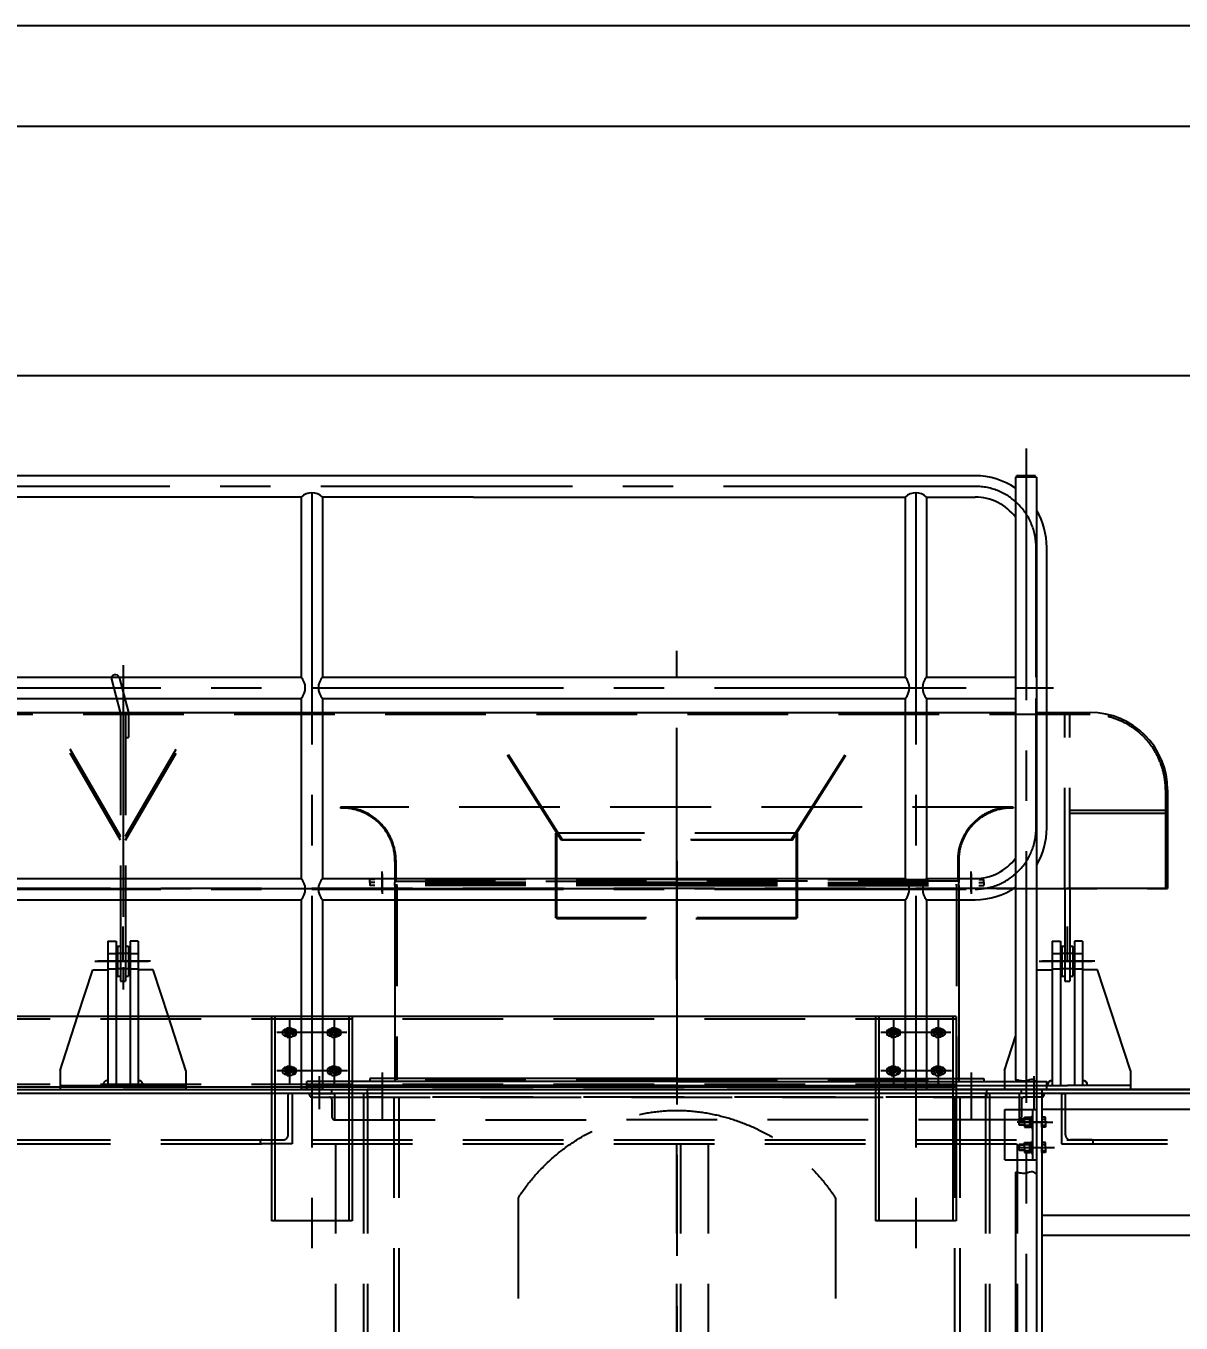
# Model space of a CAD drawing. Header units: millimetres. Extents: x 0 to 16800, y 0 to 11880.
# Drawn here: x 10703 to 12998, y 9304 to 11880 of the extents above; entities that cross this region are included whole.
import ezdxf

# ---------------------------------------------------------------- set-up
doc = ezdxf.new("R2010")
doc.units = ezdxf.units.MM
doc.header["$LTSCALE"] = 400
doc.header["$MEASUREMENT"] = 0
doc.linetypes.add('F', pattern=[0.75, 0.5, -0.25])
doc.linetypes.add('G', pattern=[2, 1.25, -0.25, 0.25, -0.25])
for name, color, linetype in [('01', 7, 'Continuous'), ('02', 1, 'Continuous'), ('04', 2, 'F'), ('05', 4, 'G'), ('08', 1, 'Continuous')]:
    doc.layers.add(name, color=color, linetype=linetype)
doc.styles.get("Standard").update_dxf_attribs({"font": 'isocp', "width": 0.707, "bigfont": 'intecad.shx'})
doc.dimstyles.new('INTE', dxfattribs={"dimscale": 40, "dimtxt": 3.5, "dimasz": 3, "dimexe": 3, "dimexo": 0, "dimgap": 1, "dimtad": 1, "dimdsep": 46, "dimtxsty": 'Standard', "dimcen": 0, "dimclrd": 1, "dimclre": 1, "dimclrt": 3, "dimaunit": 1, "dimadec": 1, "dimazin": 0, "dimtfac": 1, "dimtmove": 0, "dimatfit": 0, "dimfxl": 0, "dimarcsym": 0})

# ---------------------------------------------------------------- blocks, each defined once
blk = doc.blocks.new('*U122')
at = {"layer": '01'}
for p, q in [((0, 10), (-9, 4.8)), ((-9, 4.8), (-9, 0)), ((-9, -4.8), (-9, 0)), ((9, 4.8), (0, 10)), ((9, 0), (9, 4.8)), ((0, -10), (-9, -4.8)), ((9, -4.8), (0, -10)), ((9, 0), (9, -4.8))]:
    blk.add_line(p, q, dxfattribs=at)
blk.add_circle((0, 0), 4.8, dxfattribs=at)
at = {"layer": '02'}
blk.add_arc((0, 0), 6, 266.5577, 182.6113, dxfattribs=at)
at = {"layer": '05'}
for p, q in [((9.6, 0), (-9.8, 0)), ((0, 10.6), (0, -10.5))]:
    blk.add_line(p, q, dxfattribs=at)
blk = doc.blocks.new('RWERW')
at = {"layer": '04', "color": 2, "linetype": 'F'}
for p, q in [((-15257.2, 9834.4), (-15257.2, 8214.4)), ((-15872.2, 9664.4), (-15872.2, 9649.4)), ((-15872.2, 9664.4), (-14642.2, 9664.4)), ((-15842.2, 9684), (-15842.2, 9606.5)), ((-14672.2, 9684), (-14672.2, 9606.5)), ((-14642.2, 9664.4), (-14642.2, 9649.4)), ((-14642.2, 9664.4), (-14642.2, 9649.4)), ((-15872.2, 9649.4), (-14642.2, 9649.4)), ((-15819.2, 9649.4), (-15819.2, 8929.4)), ((-15809.2, 9649.4), (-15809.2, 8929.4)), ((-14705.2, 9649.4), (-14705.2, 8929.4)), ((-14695.2, 9649.4), (-14695.2, 8929.4)), ((-15572.2, 9449.3), (-15572.2, 9011.3)), ((-14942.2, 9449.3), (-14942.2, 9011.3)), ((-15257.2, 8440.7), (-15257.2, 8986)), ((-15257.2, 8440.7), (-15257.2, 8986)), ((-15257.2, 8440.7), (-15257.2, 8986)), ((-15257.2, 8440.7), (-15257.2, 8986)), ((-15872.2, 8929.4), (-14642.2, 8929.4)), ((-15872.2, 8929.4), (-15872.2, 8914.4)), ((-15872.2, 8914.4), (-14642.2, 8914.4)), ((-15872.2, 8914.4), (-15872.2, 8894.4)), ((-15842.2, 8825), (-15842.2, 8939.3)), ((-14672.2, 8825), (-14672.2, 8939.3)), ((-14642.2, 8929.4), (-14642.2, 8914.4)), ((-14642.2, 8914.4), (-14642.2, 8894.4)), ((-15257.2, 8904.4), (-15872.2, 8904.4)), ((-15872.2, 8894.4), (-15819.2, 8894.4)), ((-15257.2, 8894.4), (-15872.2, 8894.4)), ((-15872.2, 8884.4), (-15872.2, 8894.4)), ((-15819.2, 8886.4), (-15827.2, 8894.4)), ((-15819.2, 8894.4), (-15819.2, 8904.4)), ((-15819.2, 8899.4), (-15257.2, 8899.4)), ((-15819.2, 8844.4), (-15819.2, 8894.4)), ((-15819.2, 8894.4), (-15819.2, 8855.2)), ((-15813.2, 8894.4), (-15813.2, 8899.4)), ((-15813.2, 8894.4), (-15813.2, 8844.4)), ((-15257.2, 8904.4), (-14642.2, 8904.4)), ((-14695.2, 8899.4), (-15257.2, 8899.4)), ((-15257.2, 8894.4), (-14642.2, 8894.4)), ((-14701.2, 8894.4), (-14701.2, 8899.4)), ((-14701.2, 8894.4), (-14701.2, 8844.4)), ((-14695.2, 8894.4), (-14695.2, 8904.4)), ((-14695.2, 8886.4), (-14687.2, 8894.4)), ((-14642.2, 8894.4), (-14695.2, 8894.4)), ((-14695.2, 8844.4), (-14695.2, 8894.4)), ((-14695.2, 8894.4), (-14695.2, 8855.2)), ((-14642.2, 8884.4), (-14642.2, 8894.4)), ((-15829.2, 8854.4), (-15872.2, 8884.4)), ((-14685.2, 8854.4), (-14642.2, 8884.4)), ((-15819.2, 8844.4), (-15868.2, 8568.4)), ((-15813.3, 8843.4), (-15862.2, 8567.9)), ((-15829.2, 8854.4), (-15819.2, 8854.4)), ((-15819.2, 8844.4), (-15257.2, 8844.4)), ((-15819.2, 8844.4), (-15813.3, 8843.4)), ((-14695.2, 8844.4), (-15257.2, 8844.4)), ((-14695.2, 8844.4), (-14701.1, 8843.4)), ((-14701.1, 8843.4), (-14652.2, 8567.9)), ((-14685.2, 8854.4), (-14695.2, 8854.4)), ((-14695.2, 8844.4), (-14646.2, 8568.4)), ((-15285.8, 8831.5), (-15855.1, 8574.4)), ((-15228.7, 8831.5), (-14659.4, 8574.4)), ((-15877.5, 8558.4), (-15918.2, 8508.4)), ((-15877.5, 8558.4), (-15868.2, 8558.4)), ((-15868.2, 8498.4), (-15868.2, 8568.4)), ((-15868.2, 8568.4), (-15257.2, 8568.4)), ((-15862.1, 8568.4), (-15868, 8569.5)), ((-15862.2, 8498.4), (-15862.2, 8567.9)), ((-15740.2, 8558.4), (-15740.2, 8498.4)), ((-15734.2, 8558.4), (-15740.2, 8558.4)), ((-15734.2, 8558.4), (-15734.2, 8498.4)), ((-15580.2, 8558.4), (-15580.2, 8498.4)), ((-15574.2, 8558.4), (-15580.2, 8558.4)), ((-15574.2, 8558.4), (-15574.2, 8498.4)), ((-15420.2, 8558.4), (-15420.2, 8498.4)), ((-15414.2, 8558.4), (-15420.2, 8558.4)), ((-15414.2, 8558.4), (-15414.2, 8498.4)), ((-15257.2, 8558.4), (-15260.2, 8558.4)), ((-15260.2, 8498.4), (-15260.2, 8558.4)), ((-14646.2, 8568.4), (-15257.2, 8568.4)), ((-15257.2, 8558.4), (-15254.2, 8558.4)), ((-15254.2, 8498.4), (-15254.2, 8558.4)), ((-15100.2, 8558.4), (-15100.2, 8498.4)), ((-15100.2, 8558.4), (-15094.2, 8558.4)), ((-15094.2, 8558.4), (-15094.2, 8498.4)), ((-14940.2, 8558.4), (-14940.2, 8498.4)), ((-14940.2, 8558.4), (-14934.2, 8558.4)), ((-14934.2, 8558.4), (-14934.2, 8498.4)), ((-14780.2, 8558.4), (-14780.2, 8498.4)), ((-14780.2, 8558.4), (-14774.2, 8558.4)), ((-14774.2, 8558.4), (-14774.2, 8498.4)), ((-14652.3, 8568.4), (-14646.4, 8569.5)), ((-14652.2, 8498.4), (-14652.2, 8567.9)), ((-14646.2, 8498.4), (-14646.2, 8568.4)), ((-14637, 8558.4), (-14646.2, 8558.4)), ((-14637, 8558.4), (-14596.2, 8508.4)), ((-15918.2, 8508.4), (-15918.2, 8498.4)), ((-15898.7, 8459.2), (-15898.7, 8519.2)), ((-15879.8, 8498.4), (-15868.2, 8508.5)), ((-15734.2, 8508.4), (-15740.2, 8508.4)), ((-15574.2, 8508.4), (-15580.2, 8508.4)), ((-15414.2, 8508.4), (-15420.2, 8508.4)), ((-15257.2, 8508.4), (-15260.2, 8508.4)), ((-15257.2, 8508.4), (-15254.2, 8508.4)), ((-15100.2, 8508.4), (-15094.2, 8508.4)), ((-14940.2, 8508.4), (-14934.2, 8508.4)), ((-14780.2, 8508.4), (-14774.2, 8508.4)), ((-14634.6, 8498.4), (-14646.2, 8508.5)), ((-14615.7, 8459.2), (-14615.7, 8519.2)), ((-14596.2, 8508.4), (-14596.2, 8498.4)), ((-15257.2, 8498.4), (-15921.2, 8498.4)), ((-15921.2, 8478.4), (-15921.2, 8498.4)), ((-15921.2, 8488.4), (-15257.2, 8488.4)), ((-15921.2, 8488.4), (-15257.2, 8488.4)), ((-15921.2, 8478.4), (-15257.2, 8478.4)), ((-15868.2, 8488.4), (-15868.2, 8498.4)), ((-15868.2, 8493.4), (-15257.2, 8493.4)), ((-15862.2, 8498.4), (-15862.2, 8493.4)), ((-15257.2, 8498.4), (-14593.2, 8498.4)), ((-14646.2, 8493.4), (-15257.2, 8493.4)), ((-14593.2, 8488.4), (-15257.2, 8488.4)), ((-14593.2, 8488.4), (-15257.2, 8488.4)), ((-14593.2, 8478.4), (-15257.2, 8478.4)), ((-14652.2, 8498.4), (-14652.2, 8493.4)), ((-14646.2, 8488.4), (-14646.2, 8498.4)), ((-14593.2, 8478.4), (-14593.2, 8498.4)), ((-15899.2, 8255.5), (-15899.2, 8296.2)), ((-14615.2, 8255.5), (-14615.2, 8296.2)), ((-15921.2, 8278.4), (-15871.2, 8278.4)), ((-15871.2, 8278.4), (-15921.2, 8278.4)), ((-15921.2, 8278.4), (-15921.2, 8274.9)), ((-15919.7, 8273.4), (-15881.7, 8273.4)), ((-15876.2, 8278.4), (-14638.2, 8278.4)), ((-15871.2, 8228.4), (-15871.2, 8278.4)), ((-15871.2, 8273.4), (-14643.2, 8273.4)), ((-15257.2, 8286.5), (-15257.2, 7632)), ((-14643.2, 8278.4), (-14593.2, 8278.4)), ((-14593.2, 8278.4), (-14643.2, 8278.4)), ((-14643.2, 8228.4), (-14643.2, 8278.4)), ((-14594.7, 8273.4), (-14632.7, 8273.4)), ((-14593.2, 8278.4), (-14593.2, 8274.9)), ((-15876.2, 8267.9), (-15876.2, 8230.1)), ((-14638.2, 8267.9), (-14638.2, 8230.1)), ((-15876.2, 8230.1), (-15876.2, 7598.4)), ((-15874.6, 8228.4), (-14639.9, 8228.4)), ((-15871.2, 8228.4), (-15874.6, 8228.4)), ((-15871.2, 8228.4), (-15871.2, 7609.4)), ((-15826.2, 8228.4), (-15826.2, 7653.3)), ((-15826.2, 8228.4), (-15826.2, 7653.3)), ((-15826.2, 8223.4), (-15259.7, 8223.4)), ((-15259.7, 8228.4), (-15259.7, 7818.4)), ((-15254.7, 8228.4), (-15254.7, 7818.4)), ((-15254.7, 8223.4), (-14688.2, 8223.4)), ((-14688.2, 8228.4), (-14688.2, 7759)), ((-14688.2, 8228.4), (-14688.2, 7759)), ((-14643.2, 8230.1), (-14643.2, 7760.4)), ((-14638.2, 8230.1), (-14638.2, 7713.4)), ((-15826.2, 7818.4), (-14688.2, 7818.4)), ((-15826.2, 7653.3), (-14688.2, 7759)), ((-15826.2, 7653.3), (-14688.2, 7759)), ((-14643.2, 7760.4), (-14643.2, 7722.5)), ((-15843.2, 7728.4), (-16091.6, 7728.4)), ((-15876.2, 7598.4), (-14638.2, 7713.4)), ((-15865.8, 7604.4), (-14684.2, 7714.2)), ((-14685.5, 7714.1), (-14647.8, 7717.6))]:
    blk.add_line(p, q, dxfattribs=at)
at = {"layer": '04', "color": 2, "linetype": 'F', "ltscale": 1.25}
for p, q in [((-16057.2, 7845.4), (-16057.2, 7875.4)), ((-16057.2, 7875.4), (-16027.2, 7875.4)), ((-16057.2, 7875.4), (-16027.2, 7875.4)), ((-16053.2, 7728.4), (-16053.2, 7875.4)), ((-16027.2, 7728.4), (-16027.2, 7875.4)), ((-16057.2, 7845.4), (-16057.2, 7728.4)), ((-16027.2, 7845.4), (-15876.2, 7845.4)), ((-16027.2, 7842.4), (-15876.2, 7842.4)), ((-15876.2, 7611.4), (-15876.2, 7845.4)), ((-16057.2, 7611.4), (-16057.2, 7728.4)), ((-16053.2, 7728.4), (-16053.2, 7581.4)), ((-16027.2, 7728.4), (-16027.2, 7581.4)), ((-16057.2, 7611.4), (-16057.2, 7581.4)), ((-16027.2, 7614.4), (-15876.2, 7614.4)), ((-16027.2, 7611.4), (-15876.2, 7611.4)), ((-16064.2, 7593.4), (-16045, 7593.4)), ((-16057.2, 7581.4), (-16027.2, 7581.4)), ((-16057.2, 7581.4), (-16027.2, 7581.4))]:
    blk.add_line(p, q, dxfattribs=at)
at = {"layer": '04', "color": 2, "linetype": 'F'}
for centre, radius, start, end in [((-15252.9, 9242.8), 380.3, 90.6529, 147.1115), ((-15261.6, 9242.8), 380.3, 32.8885, 89.3471), ((-14850.3, 9019.8), 722, 180.6757, 235.6912), ((-15664.2, 9019.8), 722, 304.3088, 359.3243), ((-15919.7, 8274.9), 1.52, 180, 270), ((-15881.7, 8267.9), 5.5, 360, 89.8782), ((-14632.7, 8267.9), 5.5, 90.1218, 180), ((-14594.7, 8274.9), 1.52, 270, 0), ((-15874.6, 8230.1), 1.65, 180.2621, 270), ((-14639.9, 8230.1), 1.65, 270, 359.7379), ((-14648.2, 7722.5), 5, 275.3071, 0), ((-15866.2, 7609.4), 5, 180, 275.3071)]:
    blk.add_arc(centre, radius, start, end, dxfattribs=at)
for p in [(-15871.2, 8498.4), (-15871.2, 8498.4), (-14643.2, 8498.4), (-14643.2, 8498.4)]:
    blk.add_point(p, dxfattribs=at)
blk = doc.blocks.new('EWRWE')
at = {"layer": '01', "color": 7, "linetype": 'Continuous'}
for p, q in [((24879.6, 12528.4), (24879.6, 11331.4)), ((24921.6, 12528.4), (24879.6, 12528.4)), ((24881.6, 12528.4), (24881.6, 12531.4)), ((24919.6, 12531.4), (24881.6, 12531.4)), ((24919.6, 12528.4), (24919.6, 12531.4)), ((24921.6, 12528.4), (24921.6, 9777)), ((24921.6, 11312.4), (24921.6, 9696.9)), ((24921.6, 11312.4), (24931.6, 11312.4)), ((24931.6, 11312.4), (24931.6, 9776.4)), ((24858.6, 11272.4), (24921.6, 11272.4)), ((24858.6, 11172.4), (24858.6, 11272.4)), ((24913.6, 11272.4), (24913.6, 11172.4)), ((24858.6, 11172.4), (24921.6, 11172.4)), ((24879.6, 11148.1), (24879.6, 9860.4))]:
    blk.add_line(p, q, dxfattribs=at)
at = {"layer": '01'}
for p, q in [((24931.6, 11312.4), (25601.6, 11312.4)), ((24911.1, 11259.4), (24913.6, 11259.4)), ((24911.1, 11247.4), (24911.1, 11259.4)), ((24913.6, 11259.4), (24913.6, 11247.4)), ((25601.6, 11272.4), (24931.6, 11272.4)), ((24897.2, 11253.4), (24886.6, 11253.4)), ((24886.6, 11253.4), (24886.6, 11247.4)), ((24886.6, 11241.4), (24886.6, 11247.4)), ((24897.2, 11241.4), (24886.6, 11241.4)), ((24897.2, 11247.4), (24897.2, 11257.4)), ((24897.2, 11257.4), (24908, 11257.4)), ((24897.2, 11253.4), (24908, 11253.4)), ((24897.2, 11247.4), (24897.2, 11237.3)), ((24897.2, 11241.4), (24908, 11241.4)), ((24897.2, 11237.3), (24908, 11237.3)), ((24908, 11257.4), (24908, 11247.4)), ((24908, 11256.6), (24911.1, 11256.6)), ((24908, 11247.4), (24908, 11256.6)), ((24908, 11247.4), (24908, 11238.2)), ((24908, 11237.3), (24908, 11247.4)), ((24908, 11238.2), (24911.1, 11238.2)), ((24911.1, 11256.6), (24911.1, 11247.4)), ((24911.1, 11247.4), (24911.1, 11235.4)), ((24911.1, 11238.2), (24911.1, 11247.4)), ((24911.1, 11235.4), (24913.6, 11235.4)), ((24913.6, 11235.4), (24913.6, 11247.4)), ((24931.6, 11257.4), (24931.6, 11247.4)), ((24939.1, 11257.4), (24931.6, 11257.4)), ((24931.6, 11253.4), (24939.1, 11253.4)), ((24931.6, 11237.3), (24931.6, 11247.4)), ((24931.6, 11241.4), (24939.1, 11241.4)), ((24939.1, 11237.3), (24931.6, 11237.3)), ((24939.1, 11247.4), (24939.1, 11257.4)), ((24939.1, 11247.4), (24939.1, 11237.3)), ((24897.2, 11197.4), (24897.2, 11207.4)), ((24897.2, 11207.4), (24908, 11207.4)), ((24908, 11207.4), (24908, 11197.4)), ((24911.1, 11209.4), (24913.6, 11209.4)), ((24911.1, 11197.4), (24911.1, 11209.4)), ((24913.6, 11209.4), (24913.6, 11197.4)), ((24931.6, 11207.4), (24931.6, 11197.4)), ((24939.1, 11207.4), (24931.6, 11207.4)), ((24939.1, 11197.4), (24939.1, 11207.4)), ((24897.2, 11203.4), (24886.6, 11203.4)), ((24886.6, 11203.4), (24886.6, 11197.4)), ((24886.6, 11191.4), (24886.6, 11197.4)), ((24897.2, 11191.4), (24886.6, 11191.4)), ((24897.2, 11203.4), (24908, 11203.4)), ((24897.2, 11197.4), (24897.2, 11187.3)), ((24897.2, 11191.4), (24908, 11191.4)), ((24897.2, 11187.3), (24908, 11187.3)), ((24908, 11206.6), (24911.1, 11206.6)), ((24908, 11197.4), (24908, 11206.6)), ((24908, 11197.4), (24908, 11188.2)), ((24908, 11187.3), (24908, 11197.4)), ((24908, 11188.2), (24911.1, 11188.2)), ((24911.1, 11206.6), (24911.1, 11197.4)), ((24911.1, 11197.4), (24911.1, 11185.4)), ((24911.1, 11188.2), (24911.1, 11197.4)), ((24911.1, 11185.4), (24913.6, 11185.4)), ((24913.6, 11185.4), (24913.6, 11197.4)), ((24931.6, 11203.4), (24939.1, 11203.4)), ((24931.6, 11187.3), (24931.6, 11197.4)), ((24931.6, 11191.4), (24939.1, 11191.4)), ((24939.1, 11187.3), (24931.6, 11187.3)), ((24939.1, 11197.4), (24939.1, 11187.3)), ((25601.6, 11062.4), (24931.6, 11062.4)), ((25601.6, 11022.4), (24931.6, 11022.4))]:
    blk.add_line(p, q, dxfattribs=at)
at = {"layer": '02'}
for p, q in [((24886.6, 11252.2), (24897.2, 11252.2)), ((24886.6, 11242.6), (24897.2, 11242.6)), ((24886.6, 11202.2), (24897.2, 11202.2)), ((24886.6, 11192.6), (24897.2, 11192.6))]:
    blk.add_line(p, q, dxfattribs=at)
at = {"layer": '02', "color": 1, "linetype": 'Continuous'}
for points in [[(24921.6, 11327.4), (24914.2, 11332.3), (24900.6, 11329.3), (24888.3, 11329.9), (24879.6, 11331.4)], [(24921.6, 11144), (24914.2, 11149), (24900.6, 11146), (24888.3, 11146.5), (24879.6, 11148.1)]]:
    blk.add_spline(points, degree=3, dxfattribs=at)
at = {"layer": '05', "color": 4, "linetype": 'G'}
blk.add_line((24900.6, 12585.7), (24900.6, 9755.8), dxfattribs=at)
at = {"layer": '05'}
for p, q in [((24942.2, 11247.4), (24883.1, 11247.4)), ((24884.7, 11247.4), (24953.7, 11247.4)), ((24896.2, 11247.4), (24909.1, 11247.4)), ((24905.9, 11247.4), (24913.2, 11247.4)), ((24909.1, 11247.4), (24915.4, 11247.4)), ((24881.4, 11197.4), (24957.1, 11197.4)), ((24896.2, 11197.4), (24909.1, 11197.4)), ((24905.9, 11197.4), (24913.2, 11197.4)), ((24909.1, 11197.4), (24915.4, 11197.4))]:
    blk.add_line(p, q, dxfattribs=at)
blk = doc.blocks.new('*D143')
at = {"layer": '08', "color": 1, "lineweight": -2}
for p, q in [((4160.8, 9429.8), (4160.8, 11305.8)), ((13580.8, 9899.6), (13580.8, 11305.8)), ((4280.8, 11185.8), (13460.8, 11185.8))]:
    blk.add_line(p, q, dxfattribs=at)
at = {"layer": '08', "color": 1}
for points in [[(4280.8, 11205.8), (4280.8, 11165.8), (4160.8, 11185.8)], [(13460.8, 11205.8), (13460.8, 11165.8), (13580.8, 11185.8)]]:
    blk.add_solid(points, dxfattribs=at)
at = {"layer": 'DEFPOINTS', "color": 0}
for p in [(13580.8, 11185.8), (13580.8, 9899.6), (4160.8, 9429.8)]:
    blk.add_point(p, dxfattribs=at)
at = {"layer": '08', "color": 3, "insert": (8870.8, 11295.8), "char_height": 140, "attachment_point": 5}
blk.add_mtext('9420', dxfattribs=at)
blk = doc.blocks.new('*U145')
at = {"layer": '01'}
blk.add_lwpolyline([(415, 292), (25, 292)], dxfattribs=at)
at = {"layer": '02'}
blk.add_lwpolyline([(420, 297), (0, 297)], dxfattribs=at)

msp = doc.modelspace()

# ---------------------------------------------------------------- linework, layer by layer
at = {"color": 7, "linetype": 'Continuous'}
for p, q in [((10872.543, 10582.268), (10889.773, 10516.462)), ((10888.054, 10586.195), (10906.296, 10516.389)), ((9030.786, 10516.462), (12668.711, 10516.462)), ((12710.711, 10516.462), (12816.786, 10516.462)), ((10890.786, 10166.462), (10890.786, 9982.463)), ((10900.786, 10166.462), (10900.786, 9982.463)), ((12766.786, 10166.462), (12766.786, 9982.463)), ((10865.786, 10062.462), (10865.786, 9912.462)), ((10881.786, 10062.462), (10881.786, 9912.462)), ((10884.786, 10052.462), (10884.786, 9992.462)), ((10906.786, 10052.462), (10906.786, 9992.462)), ((10909.786, 10062.462), (10909.786, 9912.462)), ((10925.786, 10062.462), (10925.786, 9912.462)), ((12741.786, 10062.462), (12741.786, 9775.462)), ((12757.786, 10062.462), (12757.786, 9775.462)), ((12760.786, 10052.462), (12760.786, 9992.462)), ((12782.786, 10052.462), (12782.786, 9992.462)), ((12785.786, 10062.462), (12785.786, 9775.462)), ((12801.786, 10062.462), (12801.786, 9775.462))]:
    msp.add_line(p, q, dxfattribs=at)
msp.add_arc((10880.504, 10583.418), 8.044, 14.206766, 194.206766, dxfattribs=at)
for centre, start, end in [((12741.786, 9775.462), 90, 180), ((12801.786, 9775.462), 0, 90)]:
    msp.add_arc(centre, 10, start, end)
at = {"layer": '01', "color": 7, "linetype": 'Continuous'}
for p, q in [((12588.486, 10986.612), (8870.786, 10986.612)), ((11249.636, 10944.312), (10091.936, 10944.312)), ((11249.636, 10944.312), (11249.636, 10586.612)), ((11591.936, 10944.312), (11291.936, 10944.312)), ((11291.936, 10944.312), (11291.936, 10586.612)), ((12449.636, 10944.312), (12449.636, 10586.612)), ((12491.936, 10944.312), (12491.936, 10586.612)), ((10091.936, 10586.612), (11249.636, 10586.612)), ((11291.936, 10586.612), (11591.936, 10586.612)), ((11591.936, 10586.612), (12449.636, 10586.612)), ((10091.936, 10544.312), (11249.636, 10544.312)), ((11249.636, 10544.312), (11249.636, 10186.612)), ((11291.936, 10544.312), (11591.936, 10544.312)), ((11291.936, 10544.312), (11291.936, 10186.612)), ((11591.936, 10544.312), (12449.636, 10544.312)), ((12449.636, 10544.312), (12449.636, 10186.612)), ((12491.936, 10544.312), (12491.936, 10186.612)), ((10091.936, 10186.612), (11249.636, 10186.612)), ((11291.936, 10186.612), (11591.936, 10186.612)), ((11591.936, 10186.612), (12449.636, 10186.612)), ((11435.786, 10172.462), (11435.786, 9912.462)), ((12555.786, 10172.462), (12555.786, 9789.462)), ((10091.936, 10144.312), (11249.636, 10144.312)), ((11249.636, 10144.312), (11249.636, 9910.462)), ((11291.936, 10144.312), (11591.936, 10144.312)), ((11291.936, 10144.312), (11291.936, 9910.462)), ((11591.936, 10144.312), (12449.636, 10144.312)), ((12449.636, 10144.312), (12449.636, 9910.462)), ((12491.936, 10144.312), (12491.936, 9910.462)), ((10865.786, 10062.462), (10881.786, 10062.462)), ((10925.786, 10062.462), (10909.786, 10062.462)), ((12741.786, 10062.462), (12757.786, 10062.462)), ((12801.786, 10062.462), (12785.786, 10062.462)), ((10805.561, 9912.462), (10835.786, 10005.462)), ((10835.786, 10005.462), (10865.786, 10005.462)), ((10955.786, 10005.462), (10925.786, 10005.462)), ((10986.011, 9912.462), (10955.786, 10005.462)), ((12710.711, 10002.154), (12711.786, 10005.462)), ((12711.786, 10005.462), (12741.786, 10005.462)), ((12831.786, 10005.462), (12801.786, 10005.462)), ((12896.786, 9805.462), (12831.786, 10005.462)), ((12550.786, 9912.462), (8870.786, 9912.462)), ((11350.786, 9912.462), (11350.786, 9772.462)), ((12550.786, 9912.462), (12550.786, 9772.462)), ((11219.286, 9887.462), (11220.312, 9887.462)), ((11220.312, 9873.462), (11219.286, 9873.462)), ((11232.26, 9887.462), (11233.286, 9887.462)), ((11233.286, 9873.462), (11232.26, 9873.462)), ((11309.312, 9887.462), (11308.286, 9887.462)), ((11308.286, 9873.462), (11309.312, 9873.462)), ((11322.286, 9887.462), (11321.26, 9887.462)), ((11321.26, 9873.462), (11322.286, 9873.462)), ((12419.286, 9887.462), (12420.312, 9887.462)), ((12420.312, 9873.462), (12419.286, 9873.462)), ((12432.26, 9887.462), (12433.286, 9887.462)), ((12433.286, 9873.462), (12432.26, 9873.462)), ((12509.312, 9887.462), (12508.286, 9887.462)), ((12508.286, 9873.462), (12509.312, 9873.462)), ((12522.286, 9887.462), (12521.26, 9887.462)), ((12521.26, 9873.462), (12522.286, 9873.462)), ((12646.786, 9805.462), (12668.711, 9872.924)), ((11219.286, 9811.462), (11220.312, 9811.462)), ((11220.312, 9797.462), (11219.286, 9797.462)), ((11232.26, 9811.462), (11233.286, 9811.462)), ((11233.286, 9797.462), (11232.26, 9797.462)), ((11309.312, 9811.462), (11308.286, 9811.462)), ((11308.286, 9797.462), (11309.312, 9797.462)), ((11322.286, 9811.462), (11321.26, 9811.462)), ((11321.26, 9797.462), (11322.286, 9797.462)), ((12419.286, 9811.462), (12420.312, 9811.462)), ((12420.312, 9797.462), (12419.286, 9797.462)), ((12432.26, 9811.462), (12433.286, 9811.462)), ((12433.286, 9797.462), (12432.26, 9797.462)), ((12509.312, 9811.462), (12508.286, 9811.462)), ((12508.286, 9797.462), (12509.312, 9797.462)), ((12522.286, 9811.462), (12521.26, 9811.462)), ((12521.26, 9797.462), (12522.286, 9797.462)), ((12646.786, 9805.462), (12646.786, 9767.462)), ((12896.786, 9805.462), (12896.786, 9767.462)), ((8870.786, 9767.462), (13572.786, 9767.462)), ((8870.786, 9767.462), (12095.786, 9767.462)), ((11190.786, 9772.462), (10150.786, 9772.462)), ((11995.786, 9783.462), (11260.786, 9783.462)), ((11260.786, 9767.462), (11260.786, 9783.462)), ((11995.786, 9775.462), (11260.786, 9775.462)), ((11650.786, 9772.462), (11350.786, 9772.462)), ((11350.786, 9772.462), (11350.786, 9772.462)), ((11995.786, 9789.462), (11385.786, 9789.462)), ((11385.786, 9789.462), (11385.786, 9783.462)), ((11995.786, 9783.462), (11385.786, 9783.462)), ((12390.786, 9772.462), (11650.786, 9772.462)), ((11995.786, 9789.462), (12605.786, 9789.462)), ((11995.786, 9783.462), (12605.786, 9783.462)), ((11995.786, 9783.462), (12730.786, 9783.462)), ((11995.786, 9775.462), (12730.786, 9775.462)), ((13572.786, 9767.462), (12095.786, 9767.462)), ((12550.786, 9772.462), (12550.786, 9772.462)), ((12605.786, 9789.462), (12605.786, 9783.462)), ((12646.786, 9775.462), (12771.786, 9775.462)), ((12646.786, 9775.462), (12646.786, 9767.462)), ((12646.786, 9767.462), (12771.786, 9767.462)), ((12696.786, 9767.462), (12771.786, 9767.462)), ((12730.786, 9767.462), (12730.786, 9783.462)), ((12896.786, 9775.462), (12771.786, 9775.462)), ((12896.786, 9767.462), (12771.786, 9767.462)), ((12846.786, 9767.462), (12771.786, 9767.462)), ((13572.786, 9759.462), (8870.786, 9759.462))]:
    msp.add_line(p, q, dxfattribs=at)
at = {"layer": '01'}
for p, q in [((11591.936, 10944.312), (12449.636, 10944.312)), ((12491.936, 10944.312), (12588.486, 10944.312)), ((12730.786, 10586.612), (12730.786, 10844.312)), ((12491.936, 10586.612), (12668.711, 10586.612)), ((12730.786, 10286.612), (12730.786, 10586.612)), ((12491.936, 10544.312), (12668.711, 10544.312)), ((12491.936, 10186.612), (12588.486, 10186.612)), ((12491.936, 10144.312), (12588.486, 10144.312)), ((10890.786, 9982.463), (10900.786, 9982.463)), ((12766.786, 9982.463), (12776.786, 9982.463)), ((11190.786, 9912.462), (11190.786, 9506.462)), ((11350.786, 9912.462), (11190.786, 9912.462)), ((11197.286, 9912.462), (11197.286, 9506.462)), ((11344.286, 9912.462), (11344.286, 9506.462)), ((11350.786, 9912.462), (11350.786, 9506.462)), ((12390.786, 9912.462), (12390.786, 9506.462)), ((12550.786, 9912.462), (12390.786, 9912.462)), ((12397.286, 9912.462), (12397.286, 9506.462)), ((12544.286, 9912.462), (12544.286, 9506.462)), ((12550.786, 9912.462), (12550.786, 9506.462)), ((11350.786, 9506.462), (11190.786, 9506.462)), ((12550.786, 9506.462), (12390.786, 9506.462))]:
    msp.add_line(p, q, dxfattribs=at)
for centre, radius, start, end in [((12588.486, 10844.312), 142.3, 55.682821, 90), ((12588.486, 10844.312), 100, 36.654498, 90), ((12588.486, 10844.312), 142.3, 0, 30.803926), ((12588.486, 10286.612), 142.3, 329.196074, 0), ((12588.486, 10286.612), 100, 270, 323.345502), ((12588.486, 10286.612), 142.3, 270, 304.317179)]:
    msp.add_arc(centre, radius, start, end, dxfattribs=at)
at = {"layer": '01', "color": 7, "linetype": 'Continuous'}
for centre, radius, start, end in [((11270.786, 10920.944), 31.518, 47.852383, 132.147617), ((12470.786, 10920.944), 31.518, 47.852383, 132.147617), ((11226.268, 10565.462), 31.518, 317.852383, 42.147617), ((11315.304, 10565.462), 31.518, 137.852383, 222.147617), ((12426.268, 10565.462), 31.518, 317.852383, 42.147617), ((12515.304, 10565.462), 31.518, 137.852383, 222.147617), ((12816.786, 10362.462), 154, 0, 90), ((11226.268, 10165.462), 31.518, 317.852383, 42.147617), ((11315.304, 10165.462), 31.518, 137.852383, 222.147617), ((12426.268, 10165.462), 31.518, 317.852383, 42.147617), ((12515.304, 10165.462), 31.518, 137.852383, 222.147617), ((11219.286, 9880.462), 7, 90, 270), ((11233.286, 9880.462), 7, 270, 90), ((11308.286, 9880.462), 7, 90, 270), ((11322.286, 9880.462), 7, 270, 90), ((12419.286, 9880.462), 7, 90, 270), ((12433.286, 9880.462), 7, 270, 90), ((12508.286, 9880.462), 7, 90, 270), ((12522.286, 9880.462), 7, 270, 90), ((11219.286, 9804.462), 7, 90, 270), ((11233.286, 9804.462), 7, 270, 90), ((11308.286, 9804.462), 7, 90, 270), ((11322.286, 9804.462), 7, 270, 90), ((12419.286, 9804.462), 7, 90, 270), ((12433.286, 9804.462), 7, 270, 90), ((12508.286, 9804.462), 7, 90, 270), ((12522.286, 9804.462), 7, 270, 90)]:
    msp.add_arc(centre, radius, start, end, dxfattribs=at)
at = {"layer": '04', "color": 2, "linetype": 'F'}
for p, q in [((12816.786, 10512.462), (8870.786, 10512.459)), ((10890.786, 10262.462), (10745.786, 10512.462)), ((10890.786, 10270.435), (10750.41, 10512.462)), ((10890.786, 10512.462), (10890.786, 10166.462)), ((10900.786, 10512.462), (10900.786, 10166.462)), ((10900.786, 10262.462), (11045.786, 10512.462)), ((10900.786, 10270.435), (11041.162, 10512.462)), ((10906.296, 10512.462), (10906.296, 10466.462)), ((11766.786, 10262.462), (11608.286, 10512.462)), ((11768.475, 10263.533), (11610.654, 10512.462)), ((12223.097, 10263.533), (12380.918, 10512.462)), ((12224.786, 10262.462), (12383.286, 10512.462)), ((10900.786, 10466.462), (10906.296, 10466.462)), ((11995.786, 10118.954), (11995.786, 10406.55)), ((12966.786, 10362.462), (12966.786, 10166.462)), ((12663.786, 10328.462), (11327.786, 10328.462)), ((11327.786, 10328.462), (11327.786, 10326.462)), ((12663.786, 10328.462), (12663.786, 10326.462)), ((12776.786, 10322.462), (12966.786, 10322.462)), ((12776.786, 10316.462), (12966.786, 10316.462)), ((11757.786, 10276.658), (11755.786, 10276.658)), ((11755.786, 10166.462), (11755.786, 10276.658)), ((11757.786, 10166.462), (11757.786, 10276.658)), ((12231.418, 10276.658), (11760.154, 10276.658)), ((11766.786, 10262.462), (11768.475, 10263.533)), ((12224.786, 10262.462), (11766.786, 10262.462)), ((12223.097, 10263.533), (11768.475, 10263.533)), ((12224.786, 10262.462), (12223.097, 10263.533)), ((12235.786, 10276.658), (12233.786, 10276.658)), ((12233.786, 10166.462), (12233.786, 10276.658)), ((12235.786, 10166.462), (12235.786, 10276.658)), ((11435.786, 10223.228), (11435.786, 10184.462)), ((11437.786, 10223.228), (11437.786, 10184.462)), ((12553.786, 10223.228), (12553.786, 10184.462)), ((12555.786, 10223.228), (12555.786, 10184.462)), ((11385.786, 10178.462), (11385.786, 10184.462)), ((11995.786, 10184.462), (11385.786, 10184.462)), ((11995.786, 10178.462), (11385.786, 10178.462)), ((11385.786, 10178.462), (11385.786, 10172.462)), ((11995.786, 10178.462), (11385.786, 10178.462)), ((11410.786, 10160.335), (11410.786, 10200.23)), ((11410.786, 10195.821), (11410.786, 10155.925)), ((11435.786, 10184.462), (11435.786, 10178.462)), ((11435.786, 10181.462), (11995.786, 10181.462)), ((11435.786, 10172.462), (11435.786, 10178.462)), ((11437.786, 10184.462), (11437.786, 10181.462)), ((11995.786, 10184.462), (12605.786, 10184.462)), ((12555.786, 10181.462), (11995.786, 10181.462)), ((11995.786, 10178.462), (12605.786, 10178.462)), ((11995.786, 10178.462), (12605.786, 10178.462)), ((12553.786, 10184.462), (12553.786, 10181.462)), ((12555.786, 10184.462), (12555.786, 10178.462)), ((12555.786, 10172.462), (12555.786, 10178.462)), ((12580.786, 10160.335), (12580.786, 10200.23)), ((12580.786, 10195.821), (12580.786, 10155.925)), ((12605.786, 10178.462), (12605.786, 10184.462)), ((12605.786, 10178.462), (12605.786, 10172.462)), ((12970.786, 10166.462), (8675.786, 10166.462)), ((9030.786, 10166.462), (12970.786, 10166.462)), ((11995.786, 10172.462), (11385.786, 10172.462)), ((11995.786, 10175.462), (11435.786, 10175.462)), ((11439.786, 10172.462), (11439.786, 10175.462)), ((11439.786, 10172.462), (11439.786, 9789.462)), ((11755.786, 10108.462), (11755.786, 10166.462)), ((11757.786, 10108.462), (11757.786, 10166.462)), ((11995.786, 10175.462), (12555.786, 10175.462)), ((11995.786, 10172.462), (12605.786, 10172.462)), ((12233.786, 10108.462), (12233.786, 10166.462)), ((12235.786, 10108.462), (12235.786, 10166.462)), ((12551.786, 10172.462), (12551.786, 10175.462)), ((12551.786, 10172.462), (12551.786, 9789.462)), ((12235.786, 10108.462), (11755.786, 10108.462)), ((11757.786, 10106.462), (11757.786, 10108.462)), ((12233.786, 10106.462), (11757.786, 10106.462)), ((12233.786, 10106.462), (12233.786, 10108.462)), ((10865.786, 10037.962), (10881.786, 10037.962)), ((10906.786, 10037.962), (10884.786, 10037.962)), ((10909.786, 10037.962), (10925.786, 10037.962)), ((12741.786, 10037.962), (12757.786, 10037.962)), ((12782.786, 10037.962), (12760.786, 10037.962)), ((12785.786, 10037.962), (12801.786, 10037.962)), ((10865.786, 10006.962), (10881.786, 10006.962)), ((10906.786, 10006.962), (10884.786, 10006.962)), ((10909.786, 10006.962), (10925.786, 10006.962)), ((12741.786, 10006.962), (12757.786, 10006.962)), ((12782.786, 10006.962), (12760.786, 10006.962)), ((12785.786, 10006.962), (12801.786, 10006.962)), ((12550.786, 9907.462), (8870.786, 9907.462)), ((10770.786, 9805.462), (10805.561, 9912.462)), ((10865.786, 9912.462), (10865.786, 9775.462)), ((10881.786, 9912.462), (10881.786, 9775.462)), ((10909.786, 9912.462), (10909.786, 9775.462)), ((10925.786, 9912.462), (10925.786, 9775.462)), ((11020.786, 9805.462), (10986.011, 9912.462)), ((11249.636, 9912.462), (11249.636, 9772.462)), ((11291.936, 9912.462), (11291.936, 9772.462)), ((11435.786, 9912.462), (11435.786, 9789.462)), ((12449.636, 9912.462), (12449.636, 9772.462)), ((12491.936, 9912.462), (12491.936, 9772.462)), ((10770.786, 9805.462), (10770.786, 9767.462)), ((11020.786, 9805.462), (11020.786, 9767.462)), ((11285.786, 9728.761), (11285.786, 9794.261)), ((12705.786, 9728.761), (12705.786, 9794.261)), ((12550.786, 9777.462), (8870.786, 9777.462)), ((10770.786, 9775.462), (10895.786, 9775.462)), ((10770.786, 9775.462), (10770.786, 9767.462)), ((10770.786, 9767.462), (10895.786, 9767.462)), ((10820.786, 9767.462), (10895.786, 9767.462)), ((11020.786, 9775.462), (10895.786, 9775.462)), ((11020.786, 9767.462), (10895.786, 9767.462)), ((10970.786, 9767.462), (10895.786, 9767.462)), ((11350.786, 9772.462), (11190.786, 9772.462)), ((11249.636, 9772.462), (11249.636, 9767.462)), ((11291.936, 9767.462), (11249.636, 9767.462)), ((11291.936, 9772.462), (11291.936, 9767.462)), ((11310.786, 9759.462), (11310.786, 9767.462)), ((11435.786, 9789.462), (11435.786, 9783.462)), ((11995.786, 9786.462), (11435.786, 9786.462)), ((11439.786, 9789.462), (11439.786, 9786.462)), ((11995.786, 9786.462), (12555.786, 9786.462)), ((12550.786, 9772.462), (12390.786, 9772.462)), ((12449.636, 9772.462), (12449.636, 9767.462)), ((12491.936, 9767.462), (12449.636, 9767.462)), ((12491.936, 9772.462), (12491.936, 9767.462)), ((12680.786, 9759.462), (12680.786, 9767.462)), ((11223.786, 9677.462), (11223.786, 9756.82)), ((11231.786, 9759.462), (11226.426, 9759.462)), ((11231.786, 9759.462), (11231.786, 9659.462)), ((11265.786, 9757.462), (11265.786, 9757.462)), ((11266.203, 9759.462), (11315.786, 9759.462)), ((11270.786, 9752.462), (11305.786, 9752.462)), ((11310.786, 9747.462), (11310.786, 9712.462)), ((11315.786, 9759.462), (11315.786, 9707.462)), ((11373.786, 9659.462), (11373.786, 9759.462)), ((11381.786, 9659.462), (11381.786, 9759.462)), ((12609.786, 9659.462), (12609.786, 9759.462)), ((12617.786, 9659.462), (12617.786, 9759.462)), ((12725.368, 9759.462), (12675.786, 9759.462)), ((12675.786, 9759.462), (12675.786, 9707.462)), ((12680.786, 9747.462), (12680.786, 9712.462)), ((12720.786, 9752.462), (12685.786, 9752.462)), ((12725.786, 9757.462), (12725.786, 9757.462)), ((12759.786, 9759.462), (12765.146, 9759.462)), ((12759.786, 9759.462), (12759.786, 9659.462)), ((12767.786, 9677.462), (12767.786, 9756.82)), ((11315.786, 9707.462), (11895.577, 9707.462)), ((12675.786, 9707.462), (11895.577, 9707.462)), ((8870.786, 9667.462), (13572.786, 9667.462)), ((11168.786, 9659.462), (11168.786, 9664.822)), ((11171.425, 9667.462), (11213.786, 9667.462)), ((12820.146, 9667.462), (12777.786, 9667.462)), ((12822.786, 9659.462), (12822.786, 9664.822)), ((8870.786, 9659.462), (13572.786, 9659.462)), ((11231.786, 9659.462), (11168.786, 9659.462)), ((11318.786, 8581.462), (11318.786, 9659.462)), ((11373.786, 8581.462), (11373.786, 9659.462)), ((11381.786, 8581.462), (11381.786, 9659.462)), ((11995.786, 8581.462), (11995.786, 9659.462)), ((11995.786, 8581.462), (11995.786, 9659.462)), ((12003.786, 8581.462), (12003.786, 9659.462)), ((12058.786, 8581.462), (12058.786, 9659.462)), ((12609.786, 8581.462), (12609.786, 9659.462)), ((12609.786, 8581.462), (12609.786, 9659.462)), ((12617.786, 8581.462), (12617.786, 9659.462)), ((12672.786, 8581.462), (12672.786, 9659.462)), ((12759.786, 9659.462), (12822.786, 9659.462))]:
    msp.add_line(p, q, dxfattribs=at)
at = {"layer": '04'}
for p, q in [((12766.786, 10166.462), (12766.786, 10512.462)), ((12776.786, 10166.462), (12776.786, 10512.462)), ((10890.786, 10270.435), (10887.326, 10268.428)), ((10900.786, 10270.435), (10904.246, 10268.428)), ((12551.786, 9789.462), (12551.786, 9786.462)), ((12555.786, 9789.462), (12555.786, 9783.462)), ((11305.786, 9752.462), (12685.786, 9752.462))]:
    msp.add_line(p, q, dxfattribs=at)
at = {"layer": '04', "color": 2, "linetype": 'F'}
for centre, radius, start, end in [((12816.786, 10362.462), 150, 0, 90), ((11331.125, 10221.845), 106.67, 359.242928, 91.793705), ((11331.125, 10221.845), 104.67, 359.242928, 91.82799), ((12660.447, 10221.845), 106.67, 88.206295, 180.757072), ((12660.447, 10221.845), 104.67, 88.17201, 180.757072), ((10865.786, 9775.462), 10, 90, 180), ((10925.786, 9775.462), 10, 0, 90), ((11226.426, 9756.822), 2.64, 90, 180.045952), ((11270.786, 9757.462), 5, 156.421822, 270), ((11305.786, 9747.462), 5, 0, 90), ((12685.786, 9747.462), 5, 90, 180), ((12720.786, 9757.462), 5, 270, 23.578178), ((12765.146, 9756.822), 2.64, 359.954048, 90), ((11315.786, 9712.462), 5, 180, 270), ((12675.786, 9712.462), 5, 270, 0), ((11171.426, 9664.822), 2.64, 90.010536, 180), ((11213.786, 9677.462), 10, 270, 0), ((12777.786, 9677.462), 10, 180, 270), ((12820.146, 9664.822), 2.64, 0, 89.989464)]:
    msp.add_arc(centre, radius, start, end, dxfattribs=at)
at = {"layer": '05', "color": 4, "linetype": 'G'}
for p, q in [((12588.486, 10965.462), (8870.786, 10965.462)), ((11270.786, 10952.462), (11270.786, 9430.853)), ((12470.786, 10952.462), (12470.786, 9443.089)), ((12709.636, 10586.612), (12709.636, 10844.312)), ((11995.786, 9985.691), (11995.786, 10638.568)), ((10895.786, 10610.553), (10895.786, 9966.462)), ((8870.786, 10565.462), (12744.01, 10565.462)), ((12709.636, 10286.612), (12709.636, 10544.312)), ((8870.786, 10165.462), (12588.486, 10165.462)), ((10895.786, 10022.462), (10895.786, 10091.284)), ((10895.786, 10022.462), (10895.786, 10091.284)), ((12771.786, 10022.462), (12771.786, 10091.284)), ((10839.457, 10022.462), (10946.07, 10022.462)), ((10950.268, 10022.462), (10845.501, 10022.462)), ((12715.457, 10022.462), (12821.07, 10022.462)), ((12826.268, 10022.462), (12721.501, 10022.462)), ((11226.286, 9905.671), (11226.286, 9777.51)), ((11226.286, 9902.767), (11226.286, 9778.9)), ((11315.286, 9905.671), (11315.286, 9777.51)), ((11315.286, 9902.767), (11315.286, 9778.9)), ((12426.286, 9905.671), (12426.286, 9777.51)), ((12426.286, 9902.767), (12426.286, 9778.9)), ((12515.286, 9905.671), (12515.286, 9777.51)), ((12515.286, 9902.767), (12515.286, 9778.9)), ((11340.517, 9880.462), (11201.034, 9880.462)), ((11331.043, 9880.462), (11209.847, 9880.462)), ((12540.517, 9880.462), (12401.034, 9880.462)), ((12531.043, 9880.462), (12409.847, 9880.462)), ((11341.813, 9804.462), (11201.034, 9804.462)), ((11331.043, 9804.462), (11209.847, 9804.462)), ((11331.043, 9804.462), (11209.847, 9804.462)), ((12541.813, 9804.462), (12401.034, 9804.462)), ((12531.043, 9804.462), (12409.847, 9804.462)), ((12531.043, 9804.462), (12409.847, 9804.462))]:
    msp.add_line(p, q, dxfattribs=at)
at = {"layer": '05', "color": 7, "linetype": 'Continuous'}
for p, q in [((12970.786, 10362.462), (12970.786, 10166.462)), ((12776.786, 10166.462), (12776.786, 9982.463)), ((10884.786, 10052.462), (10890.786, 10052.462)), ((10900.786, 10052.462), (10906.786, 10052.462)), ((12760.786, 10052.462), (12766.786, 10052.462)), ((12776.786, 10052.462), (12782.786, 10052.462)), ((10884.786, 9992.462), (10890.786, 9992.462)), ((10900.786, 9992.462), (10906.786, 9992.462)), ((12760.786, 9992.462), (12766.786, 9992.462)), ((12776.786, 9992.462), (12782.786, 9992.462))]:
    msp.add_line(p, q, dxfattribs=at)
at = {"layer": '05'}
for p, q in [((11995.786, 10221.762), (11995.786, 9745.873)), ((12782.786, 10022.462), (12754.44, 10022.462)), ((11285.786, 9728.761), (11285.786, 9794.261)), ((11410.786, 9801.59), (11410.786, 9761.694)), ((12580.786, 9801.59), (12580.786, 9761.694)), ((12705.786, 9728.761), (12705.786, 9794.261))]:
    msp.add_line(p, q, dxfattribs=at)
at = {"layer": '05', "color": 4, "linetype": 'G'}
for centre, start, end in [((12588.486, 10844.312), 0, 90), ((12588.486, 10286.612), 270, 0)]:
    msp.add_arc(centre, 121.15, start, end, dxfattribs=at)

# ---------------------------------------------------------------- block references
at = {"layer": '04', "xscale": 40, "yscale": 40, "zscale": 40}
msp.add_blockref('*U145', (0, 0), dxfattribs=at)
at = {"layer": '04', "color": 2, "linetype": 'F', "xscale": -1}
msp.add_blockref('RWERW', (-3261.441, 103.04), dxfattribs=at)
at = {"layer": '05'}
msp.add_blockref('EWRWE', (-12210.911, -1544.89), dxfattribs=at)
at = {"layer": '05', "rotation": 90}
for p in [(11226.286, 9880.462), (12426.286, 9880.462), (11226.286, 9804.462), (12426.286, 9804.462)]:
    msp.add_blockref('*U122', p, dxfattribs=at)
at = {"layer": '05', "xscale": -1, "rotation": 270}
for p in [(11315.286, 9880.462), (12515.286, 9880.462), (11315.286, 9804.462), (12515.286, 9804.462)]:
    msp.add_blockref('*U122', p, dxfattribs=at)

# ---------------------------------------------------------------- dimensions: what is measured, and where the dimension line sits
at = {"layer": '08'}
dim = msp.add_linear_dim(base=(13580.786, 11185.781), p1=(4160.786, 9429.804), p2=(13580.786, 9899.647), dimstyle='INTE', dxfattribs=at)
dim.commit()
dim.dimension.update_dxf_attribs({"geometry": '*D143', "text_midpoint": (8870.786, 11295.828)})

doc.saveas('drawing.dxf')
